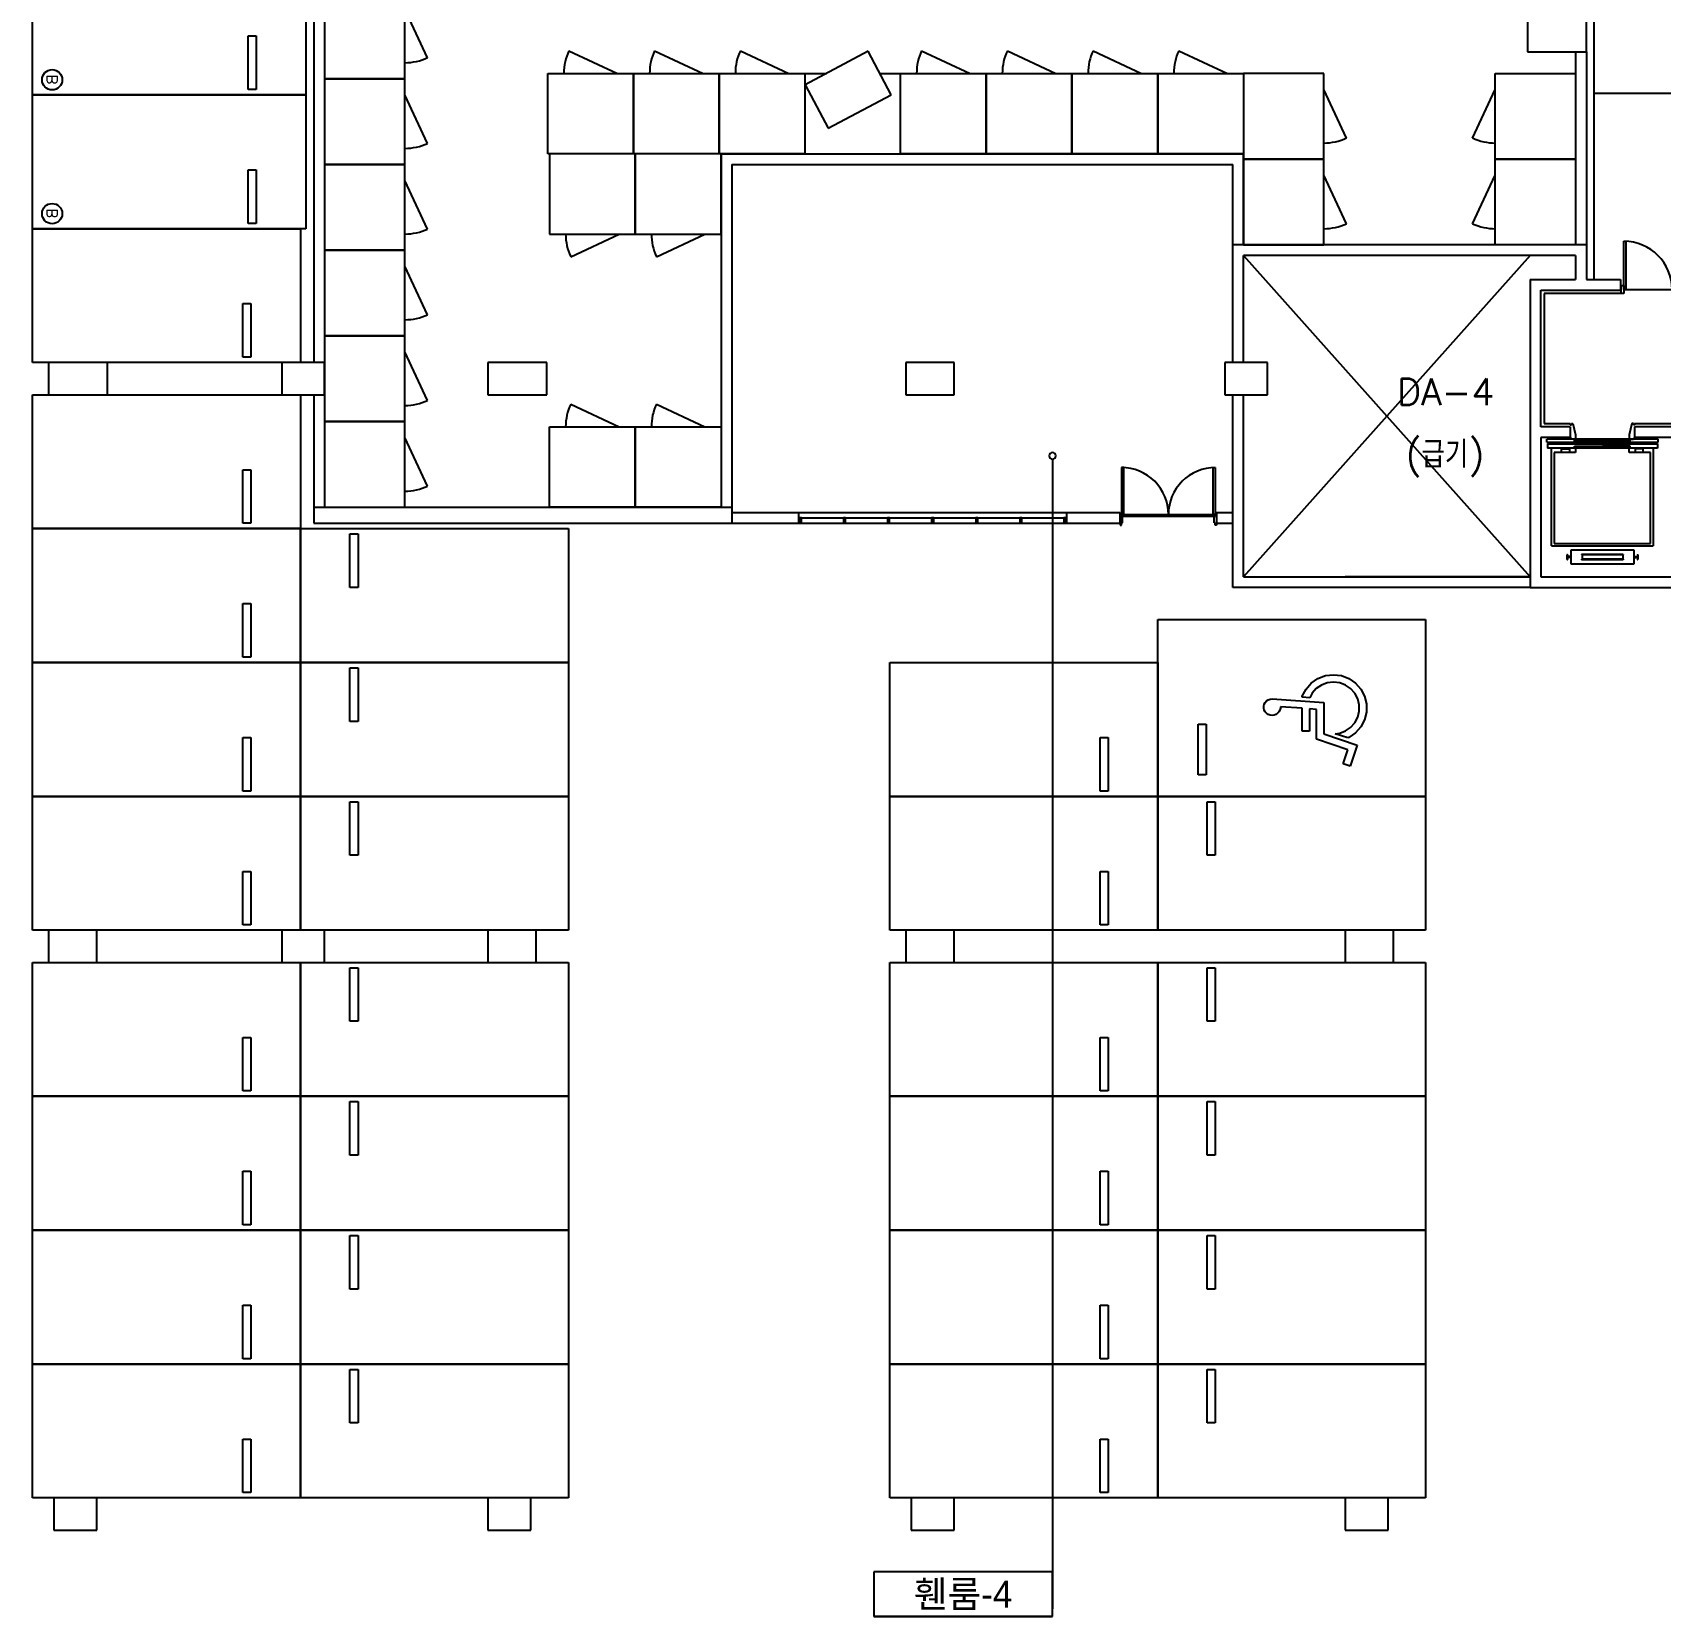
# Model space of a CAD drawing. Header units: millimetres. Extents: x -7614 to 421357, y 87385 to 341757.
# Drawn here: x 307320 to 337703, y 179414 to 208990 of the extents above; entities that cross this region are included whole.
import ezdxf
from ezdxf.enums import TextEntityAlignment as Align

# ---------------------------------------------------------------- set-up
doc = ezdxf.new("R2010")
doc.units = ezdxf.units.MM
doc.header["$LTSCALE"] = 600
doc.header["$MEASUREMENT"] = 0
for name, color, linetype in [('e-plan', 9, 'CONTINUOUS'), ('e-room-box', 7, 'CONTINUOUS'), ('e-text', 6, 'CONTINUOUS')]:
    doc.layers.add(name, color=color, linetype=linetype)
doc.styles.add('kiahn', font='romans.shx', dxfattribs={"bigfont": 'cadhs.shx'})
doc.styles.add('돋움', font='Dotum.ttf')

msp = doc.modelspace()

# ---------------------------------------------------------------- linework, layer by layer
at = {"layer": 'e-plan'}
for p, q in [((312770, 231727), (312770, 200127)), ((312570, 212827), (312570, 202827)), ((307320, 207827), (307320, 210327)), ((312420, 210327), (312420, 207827)), ((312770, 209727), (312770, 208127)), ((314270, 208127), (314270, 209727)), ((336461, 209731), (336461, 204377)), ((314693, 208520), (314270, 209427)), ((311345, 207927), (311345, 208927)), ((311345, 208927), (311495, 208927)), ((311495, 208927), (311495, 207927)), ((317331, 208649), (318237, 208227)), ((318931, 208649), (319837, 208227)), ((320531, 208649), (321437, 208227)), ((322915, 208639, 0), (321741, 208015, 0)), ((323347, 207827, 0), (322915, 208639, 0)), ((323914, 208649), (324820, 208227)), ((325514, 208649), (326420, 208227)), ((327114, 208649), (328020, 208227)), ((328714, 208649), (329620, 208227)), ((336120, 208627), (336120, 205027)), ((336320, 208627), (336320, 205027)), ((314270, 208127), (312770, 208127)), ((312770, 208127), (312770, 206527)), ((312770, 208127), (314270, 208127)), ((314270, 206527), (314270, 208127)), ((316937, 208227), (318537, 208227)), ((316937, 206727), (316937, 208227)), ((318537, 208227), (320137, 208227)), ((318537, 206727), (318537, 208227)), ((318537, 208227), (318537, 206727)), ((320137, 208227), (321737, 208227)), ((320137, 206727), (320137, 208227)), ((320137, 208227), (320137, 206727)), ((321737, 208227), (322139, 208227)), ((321737, 208227), (321737, 206727)), ((323134, 208227), (323520, 208227)), ((323520, 208227), (325120, 208227)), ((323520, 206727), (323520, 208227)), ((325120, 208227), (326720, 208227)), ((325120, 206727), (325120, 208227)), ((325120, 208227), (325120, 206727)), ((326720, 208227), (328320, 208227)), ((326720, 206727), (326720, 208227)), ((326720, 208227), (326720, 206727)), ((328320, 208227), (329920, 208227)), ((328320, 206727), (328320, 208227)), ((328320, 208227), (328320, 206727)), ((329920, 208227), (329920, 206727)), ((331420, 208227), (329920, 208227)), ((329920, 208227), (329920, 206627)), ((331420, 206627), (331420, 208227)), ((334620, 206627), (334620, 208227)), ((334620, 208227), (336120, 208227)), ((336120, 208227), (336120, 206627)), ((312420, 207827), (307320, 207827)), ((307320, 205327), (307320, 207827)), ((307320, 207827), (312420, 207827)), ((311495, 207927), (311345, 207927)), ((312420, 207827), (312420, 205327)), ((314693, 206920), (314270, 207827)), ((321741, 208015, 0), (322172, 207203, 0)), ((322172, 207203, 0), (323347, 207827, 0)), ((331843, 207020), (331420, 207927)), ((334198, 207020), (334620, 207927)), ((318537, 206727), (316937, 206727)), ((318570, 206727), (316970, 206727)), ((316970, 206727), (316970, 205227)), ((320137, 206727), (318537, 206727)), ((320170, 206727), (318570, 206727)), ((318570, 206727), (318570, 205227)), ((318570, 205227), (318570, 206727)), ((321737, 206727), (320137, 206727)), ((320170, 206727), (320170, 200127)), ((320170, 206727), (329920, 206727)), ((320170, 205227), (320170, 206727)), ((325120, 206727), (323520, 206727)), ((326720, 206727), (325120, 206727)), ((328320, 206727), (326720, 206727)), ((329920, 206727), (328320, 206727)), ((329920, 205027), (329920, 206727)), ((329920, 206627), (331420, 206627)), ((331420, 206627), (329920, 206627)), ((329920, 206627), (329920, 205027)), ((331420, 205027), (331420, 206627)), ((334620, 205027), (334620, 206627)), ((334620, 206627), (336120, 206627)), ((336120, 206627), (334620, 206627)), ((336120, 206627), (336120, 205027)), ((311345, 205427), (311345, 206427)), ((311345, 206427), (311495, 206427)), ((311495, 206427), (311495, 205427)), ((314270, 206527), (312770, 206527)), ((312770, 206527), (312770, 204927)), ((312770, 206527), (314270, 206527)), ((314270, 204927), (314270, 206527)), ((320370, 206527), (320370, 200027)), ((320370, 206527), (329720, 206527)), ((329720, 205027), (329720, 206527)), ((331843, 205420), (331420, 206327)), ((334198, 205420), (334620, 206327)), ((314693, 205320), (314270, 206227)), ((311495, 205427), (311345, 205427)), ((312420, 205327), (307320, 205327)), ((307320, 202827), (307320, 205327)), ((307320, 205327), (312320, 205327)), ((312320, 205327), (312320, 202827)), ((316970, 205227), (318570, 205227)), ((317364, 204804), (318270, 205227)), ((318570, 205227), (320170, 205227)), ((318964, 204804), (319870, 205227)), ((337020, 204192), (337020, 205092)), ((337020, 205092), (337060, 205092)), ((337060, 205092), (337060, 204192)), ((314270, 204927), (312770, 204927)), ((312770, 204927), (312770, 203327)), ((312770, 204927), (314270, 204927)), ((314270, 203327), (314270, 204927)), ((336320, 205027), (329720, 205027)), ((329720, 202827), (329720, 205027)), ((329920, 205027), (331420, 205027)), ((336120, 204827), (329920, 204827)), ((329920, 202827), (329920, 204827)), ((329920, 204827), (335270, 198827)), ((335270, 204827), (329920, 198827)), ((336120, 205027), (334620, 205027)), ((336120, 204827), (336120, 204377)), ((336320, 205027), (336320, 204377)), ((314693, 203720), (314270, 204627)), ((335270, 204377), (335270, 198627)), ((335270, 204377), (336120, 204377)), ((335470, 201627), (335470, 204177)), ((335470, 204177), (336960, 204177)), ((336320, 204377), (336960, 204377)), ((336960, 204377), (336960, 204177)), ((336970, 204117), (336970, 204267)), ((336970, 204267), (337020, 204267)), ((337020, 204267), (337020, 204117)), ((337020, 204192), (338820, 204192)), ((337060, 204192), (337020, 204192)), ((311245, 202927), (311245, 203927)), ((311245, 203927), (311395, 203927)), ((311395, 203927), (311395, 202927)), ((336970, 204117), (335530, 204117)), ((335530, 204117), (335530, 201687)), ((337020, 204117), (336970, 204117)), ((314270, 203327), (312770, 203327)), ((312770, 203327), (312770, 201727)), ((312770, 203327), (314270, 203327)), ((314270, 201727), (314270, 203327)), ((314693, 202120), (314270, 203027)), ((312320, 202827), (307320, 202827)), ((311395, 202927), (311245, 202927)), ((307320, 199727), (307320, 202227)), ((307320, 202227), (312320, 202227)), ((312320, 202227), (312320, 199727)), ((312570, 202227), (312570, 200127)), ((317364, 202049), (318270, 201627)), ((318964, 202049), (319870, 201627)), ((329720, 198627), (329720, 202227)), ((329920, 198827), (329920, 202227)), ((329920, 198827), (329920, 202227)), ((314270, 201727), (312770, 201727)), ((312770, 201727), (312770, 200127)), ((312770, 201727), (314270, 201727)), ((314270, 200127), (314270, 201727)), ((316970, 201627), (318570, 201627)), ((316970, 200127), (316970, 201627)), ((318570, 201627), (320170, 201627)), ((318570, 200127), (318570, 201627)), ((318570, 201627), (318570, 200127)), ((320170, 201627), (320170, 200127)), ((336020, 201627), (335470, 201627)), ((335530, 201687), (336020, 201687)), ((336020, 201687), (336020, 201662)), ((336020, 201662), (336040, 201662)), ((336020, 201627), (336020, 201427)), ((336040, 201662), (336040, 201687)), ((336040, 201687), (336070, 201687)), ((336070, 201687), (336120, 201477)), ((336120, 201477), (336120, 201397)), ((337170, 201687), (337120, 201477)), ((337120, 201477), (337120, 201397)), ((337200, 201687), (337170, 201687)), ((337200, 201662), (337200, 201687)), ((337220, 201662), (337200, 201662)), ((337220, 201687), (337220, 201662)), ((337220, 201687), (338520, 201687)), ((338520, 201627), (337220, 201627)), ((337220, 201627), (337220, 201427)), ((314693, 200520), (314270, 201427)), ((335470, 201427), (335470, 198827)), ((336020, 201427), (335470, 201427)), ((337660, 201397), (335580, 201397)), ((335580, 201342), (335580, 201397)), ((335580, 201342), (337660, 201342)), ((335595, 201312), (337645, 201312)), ((335595, 201312), (335595, 201230)), ((337645, 201230), (335595, 201230)), ((335670, 199406), (335670, 201230)), ((335815, 201150), (335720, 201150)), ((335720, 201150), (335720, 199450)), ((336120, 201150), (335815, 201150)), ((335858, 201150), (335858, 201217)), ((335858, 201217), (336008, 201217)), ((336008, 201217), (336008, 201150)), ((336040, 201417), (336020, 201417)), ((336020, 201417), (336020, 201397)), ((336040, 201397), (336040, 201417)), ((336120, 201397), (336040, 201397)), ((336100, 201387), (336619, 201387)), ((336100, 201355), (336100, 201387)), ((336619, 201355), (336100, 201355)), ((336100, 201267), (336619, 201267)), ((336100, 201235), (336100, 201267)), ((336619, 201235), (336100, 201235)), ((336120, 201230), (336120, 201150)), ((336619, 201387), (336619, 201355)), ((336619, 201267), (336619, 201235)), ((337140, 201387), (336621, 201387)), ((336621, 201387), (336621, 201355)), ((336621, 201355), (337140, 201355)), ((337140, 201267), (336621, 201267)), ((336621, 201267), (336621, 201235)), ((336621, 201235), (337140, 201235)), ((337120, 201397), (337200, 201397)), ((337120, 201150), (337120, 201230)), ((337478, 201150), (337120, 201150)), ((337140, 201355), (337140, 201387)), ((337140, 201235), (337140, 201267)), ((337200, 201397), (337200, 201417)), ((337200, 201417), (337220, 201417)), ((338520, 201427), (337220, 201427)), ((337220, 201417), (337220, 201397)), ((337383, 201217), (337233, 201217)), ((337233, 201217), (337233, 201150)), ((337383, 201150), (337383, 201217)), ((337520, 201150), (337478, 201150)), ((337520, 199450), (337520, 201150)), ((337570, 201230), (337570, 199406)), ((337645, 201312), (337645, 201230)), ((337660, 201342), (337660, 201397)), ((327645, 200867), (327645, 199992)), ((327685, 200867), (327645, 200867)), ((327685, 199992), (327685, 200867)), ((329355, 199992), (329355, 200867)), ((329355, 200867), (329395, 200867)), ((329395, 200867), (329395, 199992)), ((311245, 199827), (311245, 200827)), ((311245, 200827), (311395, 200827)), ((311395, 200827), (311395, 199827)), ((312570, 200127), (320370, 200127)), ((312570, 200127), (312570, 199827)), ((312570, 200127), (312570, 199827)), ((312770, 200127), (314270, 200127)), ((318570, 200127), (316970, 200127)), ((320170, 200127), (318570, 200127)), ((320370, 200127), (320370, 199827)), ((320370, 200027), (321620, 200027)), ((321620, 199827), (321620, 200027)), ((321620, 200027), (326620, 200027)), ((321670, 199927), (321630, 199927)), ((321630, 199927), (321630, 199827)), ((321650, 199927), (326590, 199927)), ((321670, 199827), (321670, 199927)), ((322494, 199927), (322454, 199927)), ((322454, 199927), (322454, 199827)), ((322494, 199827), (322494, 199927)), ((323317, 199927), (323277, 199927)), ((323277, 199927), (323277, 199827)), ((323317, 199827), (323317, 199927)), ((324140, 199927), (324100, 199927)), ((324100, 199927), (324100, 199827)), ((324140, 199827), (324140, 199927)), ((324964, 199927), (324924, 199927)), ((324924, 199927), (324924, 199827)), ((324964, 199827), (324964, 199927)), ((325787, 199927), (325747, 199927)), ((325747, 199927), (325747, 199827)), ((325787, 199827), (325787, 199927)), ((326610, 199927), (326570, 199927)), ((326570, 199927), (326570, 199827)), ((326610, 199827), (326610, 199927)), ((326620, 200027), (326620, 199827)), ((326620, 200027), (327620, 200027)), ((326620, 200027), (326620, 199827)), ((327620, 199827), (327620, 200027)), ((327645, 199992), (327620, 199992)), ((327620, 199992), (327620, 199792)), ((327645, 199992), (329395, 199992)), ((327645, 199992), (327685, 199992)), ((327645, 199952), (327645, 199992)), ((327665, 199952), (327645, 199952)), ((329375, 199952), (327665, 199952)), ((327665, 199832), (327665, 199952)), ((329395, 199992), (329355, 199992)), ((329375, 199832), (329375, 199952)), ((329375, 199952), (329395, 199952)), ((329395, 199952), (329395, 199992)), ((329395, 199992), (329420, 199992)), ((329420, 200027), (329420, 199827)), ((329420, 200027), (329720, 200027)), ((329420, 199992), (329420, 199792)), ((307320, 197227), (307320, 199727)), ((307320, 199727), (312320, 199727)), ((312320, 199727), (307320, 199727)), ((311395, 199827), (311245, 199827)), ((312320, 199727), (312320, 197227)), ((312320, 197227), (312320, 199727)), ((312320, 199727), (317320, 199727)), ((312570, 199827), (320370, 199827)), ((313245, 199627), (313395, 199627)), ((313245, 198627), (313245, 199627)), ((313395, 199627), (313395, 198627)), ((317320, 199727), (317320, 197227)), ((320370, 199827), (321620, 199827)), ((321630, 199827), (321670, 199827)), ((321650, 199827), (326590, 199827)), ((322454, 199827), (322494, 199827)), ((323277, 199827), (323317, 199827)), ((324100, 199827), (324140, 199827)), ((324924, 199827), (324964, 199827)), ((325747, 199827), (325787, 199827)), ((326570, 199827), (326610, 199827)), ((326620, 199827), (327620, 199827)), ((327620, 199792), (327645, 199792)), ((327645, 199792), (327645, 199832)), ((327645, 199832), (327665, 199832)), ((329395, 199832), (329375, 199832)), ((329395, 199792), (329395, 199832)), ((329420, 199792), (329395, 199792)), ((329420, 199827), (329720, 199827)), ((335670, 199406), (337570, 199406)), ((335720, 199450), (337520, 199450)), ((337210, 199326), (336030, 199326)), ((336030, 199326), (336030, 199066)), ((337210, 199066), (337210, 199326)), ((335958, 199240), (335958, 199151)), ((335964, 199240), (335958, 199240)), ((335964, 199151), (335958, 199151)), ((335966, 199238), (335969, 199204)), ((335969, 199188), (335966, 199154)), ((335969, 199204), (335972, 199200)), ((335969, 199188), (335972, 199191)), ((335985, 199200), (335972, 199200)), ((335985, 199191), (335972, 199191)), ((335988, 199204), (335985, 199200)), ((335988, 199188), (335985, 199191)), ((336019, 199204), (335988, 199204)), ((336019, 199188), (335988, 199188)), ((336020, 199203), (336019, 199204)), ((336020, 199189), (336019, 199188)), ((336020, 199203), (336020, 199189)), ((336030, 199066), (337210, 199066)), ((337008, 199246), (336232, 199246)), ((336232, 199246), (336232, 199238)), ((337008, 199238), (336232, 199238)), ((337008, 199154), (336232, 199154)), ((336232, 199154), (336232, 199146)), ((337008, 199146), (336232, 199146)), ((336240, 199238), (336240, 199154)), ((337000, 199238), (337000, 199154)), ((337008, 199246), (337008, 199238)), ((337008, 199154), (337008, 199146)), ((337220, 199203), (337221, 199204)), ((337220, 199203), (337220, 199189)), ((337220, 199189), (337221, 199188)), ((337221, 199204), (337252, 199204)), ((337221, 199188), (337252, 199188)), ((337252, 199204), (337256, 199200)), ((337252, 199188), (337256, 199191)), ((337256, 199200), (337268, 199200)), ((337256, 199191), (337268, 199191)), ((337272, 199204), (337268, 199200)), ((337272, 199188), (337268, 199191)), ((337274, 199238), (337272, 199204)), ((337272, 199188), (337274, 199154)), ((337277, 199240), (337282, 199240)), ((337277, 199151), (337282, 199151)), ((337282, 199240), (337282, 199151)), ((329920, 198827), (335270, 198827)), ((335270, 198827), (331820, 198827)), ((335470, 198827), (340270, 198827)), ((313395, 198627), (313245, 198627)), ((335270, 198627), (329720, 198627)), ((329720, 198627), (329720, 198627)), ((335270, 198627), (341270, 198627)), ((311245, 197327), (311245, 198327)), ((311245, 198327), (311395, 198327)), ((311395, 198327), (311395, 197327)), ((328320, 198027), (333320, 198027)), ((328320, 194727), (328320, 198027)), ((333320, 198027), (333320, 194727)), ((307320, 194727), (307320, 197227)), ((307320, 197227), (312320, 197227)), ((312320, 197227), (307320, 197227)), ((311395, 197327), (311245, 197327)), ((312320, 197227), (312320, 194727)), ((317320, 197227), (312320, 197227)), ((312320, 194727), (312320, 197227)), ((312320, 197227), (317320, 197227)), ((317320, 197227), (317320, 194727)), ((323320, 194727), (323320, 197227)), ((323320, 197227), (328320, 197227)), ((328320, 197227), (328320, 194727)), ((313245, 197127), (313395, 197127)), ((313245, 196127), (313245, 197127)), ((313395, 197127), (313395, 196127)), ((331187, 196842), (331311, 196928)), ((331311, 196928), (331451, 196981)), ((331451, 196981), (331600, 196999)), ((331600, 196999), (331749, 196981)), ((331749, 196981), (331889, 196928)), ((331889, 196928), (332012, 196842)), ((331014, 196579), (331018, 196597)), ((331158, 196569), (331014, 196579)), ((331018, 196597), (331088, 196730)), ((331088, 196730), (331187, 196842)), ((331202, 196652), (331158, 196569)), ((331279, 196739), (331202, 196652)), ((331375, 196805), (331279, 196739)), ((331484, 196847), (331375, 196805)), ((331600, 196861), (331484, 196847)), ((331716, 196847), (331600, 196861)), ((331825, 196805), (331716, 196847)), ((331921, 196739), (331825, 196805)), ((331998, 196652), (331921, 196739)), ((332052, 196548), (331998, 196652)), ((332012, 196842), (332112, 196730)), ((332112, 196730), (332182, 196597)), ((332182, 196597), (332217, 196452)), ((330300, 196413), (330309, 196449)), ((330300, 196375), (330300, 196413)), ((330309, 196339), (330300, 196375)), ((330309, 196449), (330327, 196482)), ((330327, 196306), (330309, 196339)), ((330327, 196482), (330352, 196510)), ((330352, 196278), (330327, 196306)), ((330352, 196510), (330382, 196532)), ((330382, 196256), (330352, 196278)), ((330382, 196532), (330417, 196545)), ((330417, 196545), (330455, 196550)), ((330455, 196550), (331422, 196480)), ((330558, 196278), (330527, 196256)), ((330583, 196306), (330558, 196278)), ((330600, 196339), (330583, 196306)), ((330609, 196375), (330600, 196339)), ((331014, 196371), (330609, 196400)), ((330609, 196400), (330609, 196375)), ((331014, 195942), (331014, 196371)), ((331284, 196352), (331152, 196361)), ((331152, 196361), (331152, 195942)), ((331284, 195793), (331284, 196352)), ((331422, 196480), (331422, 195893)), ((332080, 196435), (332052, 196548)), ((332052, 196205), (332080, 196318)), ((332080, 196318), (332080, 196435)), ((332217, 196302), (332182, 196156)), ((332217, 196452), (332217, 196302)), ((313395, 196127), (313245, 196127)), ((329072, 196077), (329222, 196077)), ((329072, 195127), (329072, 196077)), ((329222, 196077), (329222, 195127)), ((330417, 196243), (330382, 196256)), ((330455, 196238), (330417, 196243)), ((330492, 196243), (330455, 196238)), ((330527, 196256), (330492, 196243)), ((331825, 195948), (331921, 196015)), ((331921, 196015), (331998, 196102)), ((331998, 196102), (332052, 196205)), ((332112, 196023), (332012, 195911)), ((332182, 196156), (332112, 196023)), ((311245, 194827), (311245, 195827)), ((311245, 195827), (311395, 195827)), ((311395, 195827), (311395, 194827)), ((327245, 194827), (327245, 195827)), ((327245, 195827), (327395, 195827)), ((327395, 195827), (327395, 194827)), ((331152, 195942), (331014, 195942)), ((331870, 195598), (331284, 195793)), ((331422, 195893), (332045, 195685)), ((331630, 195897), (331716, 195907)), ((331867, 195818), (331630, 195897)), ((331716, 195907), (331825, 195948)), ((331889, 195826), (331867, 195818)), ((332012, 195911), (331889, 195826)), ((332045, 195685), (331913, 195292)), ((331782, 195336), (331870, 195598)), ((329222, 195127), (329072, 195127)), ((331913, 195292), (331782, 195336)), ((311395, 194827), (311245, 194827)), ((327395, 194827), (327245, 194827)), ((307320, 192227), (307320, 194727)), ((307320, 194727), (312320, 194727)), ((312320, 194727), (307320, 194727)), ((312320, 194727), (312320, 192227)), ((317320, 194727), (312320, 194727)), ((312320, 192227), (312320, 194727)), ((312320, 194727), (317320, 194727)), ((313245, 194627), (313395, 194627)), ((313245, 193627), (313245, 194627)), ((313395, 194627), (313395, 193627)), ((317320, 194727), (317320, 192227)), ((323320, 192227), (323320, 194727)), ((323320, 194727), (328320, 194727)), ((328320, 194727), (323320, 194727)), ((328320, 194727), (328320, 192227)), ((333320, 194727), (328320, 194727)), ((328320, 192227), (328320, 194727)), ((328320, 194727), (333320, 194727)), ((329245, 194627), (329395, 194627)), ((329245, 193627), (329245, 194627)), ((329395, 194627), (329395, 193627)), ((333320, 194727), (333320, 192227)), ((313395, 193627), (313245, 193627)), ((329395, 193627), (329245, 193627)), ((311245, 192327), (311245, 193327)), ((311245, 193327), (311395, 193327)), ((311395, 193327), (311395, 192327)), ((327245, 192327), (327245, 193327)), ((327245, 193327), (327395, 193327)), ((327395, 193327), (327395, 192327)), ((311395, 192327), (311245, 192327)), ((327395, 192327), (327245, 192327)), ((312320, 192227), (307320, 192227)), ((317320, 192227), (312320, 192227)), ((328320, 192227), (323320, 192227)), ((333320, 192227), (328320, 192227)), ((307320, 189127), (307320, 191627)), ((307320, 191627), (312320, 191627)), ((312320, 191627), (312320, 189127)), ((312320, 189127), (312320, 191627)), ((312320, 191627), (317320, 191627)), ((313245, 191527), (313395, 191527)), ((313245, 190527), (313245, 191527)), ((313395, 191527), (313395, 190527)), ((317320, 191627), (317320, 189127)), ((323320, 189127), (323320, 191627)), ((323320, 191627), (328320, 191627)), ((328320, 191627), (328320, 189127)), ((328320, 189127), (328320, 191627)), ((328320, 191627), (333320, 191627)), ((329245, 191527), (329395, 191527)), ((329245, 190527), (329245, 191527)), ((329395, 191527), (329395, 190527)), ((333320, 191627), (333320, 189127)), ((313395, 190527), (313245, 190527)), ((329395, 190527), (329245, 190527)), ((311245, 189227), (311245, 190227)), ((311245, 190227), (311395, 190227)), ((311395, 190227), (311395, 189227)), ((327245, 189227), (327245, 190227)), ((327245, 190227), (327395, 190227)), ((327395, 190227), (327395, 189227)), ((307320, 186627), (307320, 189127)), ((307320, 189127), (312320, 189127)), ((312320, 189127), (307320, 189127)), ((311395, 189227), (311245, 189227)), ((312320, 189127), (312320, 186627)), ((317320, 189127), (312320, 189127)), ((312320, 186627), (312320, 189127)), ((312320, 189127), (317320, 189127)), ((313245, 189027), (313395, 189027)), ((313245, 188027), (313245, 189027)), ((313395, 189027), (313395, 188027)), ((317320, 189127), (317320, 186627)), ((328320, 189127), (323320, 189127)), ((323320, 186627), (323320, 189127)), ((323320, 189127), (328320, 189127)), ((327395, 189227), (327245, 189227)), ((328320, 189127), (328320, 186627)), ((333320, 189127), (328320, 189127)), ((328320, 186627), (328320, 189127)), ((328320, 189127), (333320, 189127)), ((329245, 189027), (329395, 189027)), ((329245, 188027), (329245, 189027)), ((329395, 189027), (329395, 188027)), ((333320, 189127), (333320, 186627)), ((313395, 188027), (313245, 188027)), ((329395, 188027), (329245, 188027)), ((311245, 186727), (311245, 187727)), ((311245, 187727), (311395, 187727)), ((311395, 187727), (311395, 186727)), ((327245, 186727), (327245, 187727)), ((327245, 187727), (327395, 187727)), ((327395, 187727), (327395, 186727)), ((312320, 186627), (307320, 186627)), ((307320, 184127), (307320, 186627)), ((307320, 186627), (312320, 186627)), ((311395, 186727), (311245, 186727)), ((312320, 186627), (312320, 184127)), ((317320, 186627), (312320, 186627)), ((312320, 184127), (312320, 186627)), ((312320, 186627), (317320, 186627)), ((317320, 186627), (317320, 184127)), ((323320, 184127), (323320, 186627)), ((323320, 186627), (328320, 186627)), ((328320, 186627), (323320, 186627)), ((327395, 186727), (327245, 186727)), ((328320, 186627), (328320, 184127)), ((333320, 186627), (328320, 186627)), ((328320, 184127), (328320, 186627)), ((328320, 186627), (333320, 186627)), ((333320, 186627), (333320, 184127)), ((313245, 186527), (313395, 186527)), ((313245, 185527), (313245, 186527)), ((313395, 186527), (313395, 185527)), ((329245, 186527), (329395, 186527)), ((329245, 185527), (329245, 186527)), ((329395, 186527), (329395, 185527)), ((313395, 185527), (313245, 185527)), ((329395, 185527), (329245, 185527)), ((311245, 184227), (311245, 185227)), ((311245, 185227), (311395, 185227)), ((311395, 185227), (311395, 184227)), ((327245, 184227), (327245, 185227)), ((327245, 185227), (327395, 185227)), ((327395, 185227), (327395, 184227)), ((312320, 184127), (307320, 184127)), ((307320, 181627), (307320, 184127)), ((307320, 184127), (312320, 184127)), ((311395, 184227), (311245, 184227)), ((312320, 184127), (312320, 181627)), ((317320, 184127), (312320, 184127)), ((312320, 181627), (312320, 184127)), ((312320, 184127), (317320, 184127)), ((317320, 184127), (317320, 181627)), ((328320, 184127), (323320, 184127)), ((323320, 181627), (323320, 184127)), ((323320, 184127), (328320, 184127)), ((327395, 184227), (327245, 184227)), ((328320, 184127), (328320, 181627)), ((333320, 184127), (328320, 184127)), ((328320, 181627), (328320, 184127)), ((328320, 184127), (333320, 184127)), ((333320, 184127), (333320, 181627)), ((313245, 184027), (313395, 184027)), ((313245, 183027), (313245, 184027)), ((313395, 184027), (313395, 183027)), ((329245, 184027), (329395, 184027)), ((329245, 183027), (329245, 184027)), ((329395, 184027), (329395, 183027)), ((313395, 183027), (313245, 183027)), ((329395, 183027), (329245, 183027)), ((311245, 181727), (311245, 182727)), ((311245, 182727), (311395, 182727)), ((311395, 182727), (311395, 181727)), ((327245, 181727), (327245, 182727)), ((327245, 182727), (327395, 182727)), ((327395, 182727), (327395, 181727)), ((311395, 181727), (311245, 181727)), ((327395, 181727), (327245, 181727)), ((312320, 181627), (307320, 181627)), ((317320, 181627), (312320, 181627)), ((328320, 181627), (323320, 181627)), ((333320, 181627), (328320, 181627))]:
    msp.add_line(p, q, dxfattribs=at)
at = {"layer": 'e-plan', "ltscale": 0.5}
for p, q in [((335220, 209727), (335220, 208627)), ((336320, 208627), (336320, 209727)), ((335220, 208627), (336320, 208627)), ((308720, 202827), (307620, 202827)), ((307620, 202827), (307620, 202227)), ((308720, 202227), (308720, 202827)), ((312770, 202827), (311970, 202827)), ((311970, 202827), (311970, 202227)), ((312770, 202227), (312770, 202827)), ((316920, 202827), (315820, 202827)), ((315820, 202827), (315820, 202227)), ((316920, 202227), (316920, 202827)), ((324520, 202827), (323620, 202827)), ((323620, 202827), (323620, 202227)), ((324520, 202227), (324520, 202827)), ((330370, 202827), (329570, 202827)), ((329570, 202827), (329570, 202227)), ((330370, 202227), (330370, 202827)), ((307620, 202227), (308720, 202227)), ((311970, 202227), (312770, 202227)), ((315820, 202227), (316920, 202227)), ((323620, 202227), (324520, 202227)), ((329570, 202227), (330370, 202227)), ((308520, 192227), (307620, 192227)), ((307620, 192227), (307620, 191627)), ((308520, 191627), (308520, 192227)), ((312770, 192227), (311970, 192227)), ((311970, 192227), (311970, 191627)), ((312770, 191627), (312770, 192227)), ((316720, 192227), (315820, 192227)), ((315820, 192227), (315820, 191627)), ((316720, 191627), (316720, 192227)), ((324520, 192227), (323620, 192227)), ((323620, 192227), (323620, 191627)), ((324520, 191627), (324520, 192227)), ((332720, 192227), (331820, 192227)), ((331820, 192227), (331820, 191627)), ((332720, 191627), (332720, 192227)), ((307620, 191627), (308520, 191627)), ((311970, 191627), (312770, 191627)), ((315820, 191627), (316720, 191627)), ((323620, 191627), (324520, 191627)), ((331820, 191627), (332720, 191627)), ((308520, 181627), (307720, 181627)), ((307720, 181627), (307720, 181027)), ((308520, 181027), (308520, 181627)), ((316620, 181627), (315820, 181627)), ((315820, 181627), (315820, 181027)), ((316620, 181027), (316620, 181627)), ((324520, 181627), (323720, 181627)), ((323720, 181627), (323720, 181027)), ((324520, 181027), (324520, 181627)), ((332620, 181627), (331820, 181627)), ((331820, 181627), (331820, 181027)), ((332620, 181027), (332620, 181627)), ((307720, 181027), (308520, 181027)), ((315820, 181027), (316620, 181027)), ((323720, 181027), (324520, 181027)), ((331820, 181027), (332620, 181027))]:
    msp.add_line(p, q, dxfattribs=at)
at = {"layer": 'e-plan', "ltscale": 0.2}
msp.add_line((336461, 207859), (338720, 207859), dxfattribs=at)
at = {"layer": 'e-plan'}
for centre in [(307686, 208108), (307686, 205608)]:
    msp.add_circle(centre, 189, dxfattribs=at)
for centre, radius, start, end in [((314270, 209427), 1000, 270, 295), ((318237, 208227), 1000, 155, 180), ((319837, 208227), 1000, 155, 180), ((321437, 208227), 1000, 155, 180), ((324820, 208227), 1000, 155, 180), ((326420, 208227), 1000, 155, 180), ((328020, 208227), 1000, 155, 180), ((329620, 208227), 1000, 155, 180), ((314270, 207827), 1000, 270, 295), ((331420, 207927), 1000, 270, 295), ((334620, 207927), 1000, 245, 270), ((331420, 206327), 1000, 270, 295), ((334620, 206327), 1000, 245, 270), ((314270, 206227), 1000, 270, 295), ((318270, 205227), 1000, 180, 205), ((319870, 205227), 1000, 180, 205), ((337020, 204192), 900, 0, 90), ((314270, 204627), 1000, 270, 295), ((314270, 203027), 1000, 270, 295), ((318270, 201627), 1000, 155, 180), ((319870, 201627), 1000, 155, 180), ((327645, 199992), 875, 359.9999, 90), ((329395, 199992), 875, 90, 180.0001), ((314270, 201427), 1000, 270, 295), ((335964, 199238), 2.5, 3.4093, 90), ((335964, 199154), 2.5, 270, 356.5907), ((337277, 199238), 2.5, 90, 176.5907), ((337277, 199154), 2.5, 183.4093, 270)]:
    msp.add_arc(centre, radius, start, end, dxfattribs=at)
for p in [(322474, 199827), (323297, 199827), (324120, 199827), (324944, 199827), (325767, 199827)]:
    msp.add_point(p, dxfattribs=at)
at = {"layer": 'e-room-box'}
for p, q in [((326355, 201023), (326355, 179558)), ((326355, 180247), (323022, 180247)), ((323022, 180247), (323022, 179414)), ((326355, 179414), (326355, 180247)), ((326355, 179414), (323022, 179414)), ((323022, 179414), (326355, 179414))]:
    msp.add_line(p, q, dxfattribs=at)
for start, end in [(90, 270), (270, 90)]:
    msp.add_arc((326355, 201085), 62.5, start, end, dxfattribs=at)

# ---------------------------------------------------------------- texts
at = {"layer": 'e-plan', "style": 'kiahn', "text_generation_flag": 4}
for p in [(307787, 208207), (307787, 205707)]:
    msp.add_text('B', height=200, rotation=270, dxfattribs=at).set_placement(p)
at = {"layer": 'e-plan', "style": 'kiahn'}
for s, p in [('DA-4', (334604, 202031)), ('(급기)', (334417, 200862))]:
    msp.add_text(s, height=500, dxfattribs=at).set_placement(p, align=Align.RIGHT)
at = {"layer": 'e-text', "style": '돋움'}
msp.add_text('휀룸-4', height=500, dxfattribs=at).set_placement((324688, 179831), align=Align.MIDDLE_CENTER)

doc.saveas('drawing.dxf')
